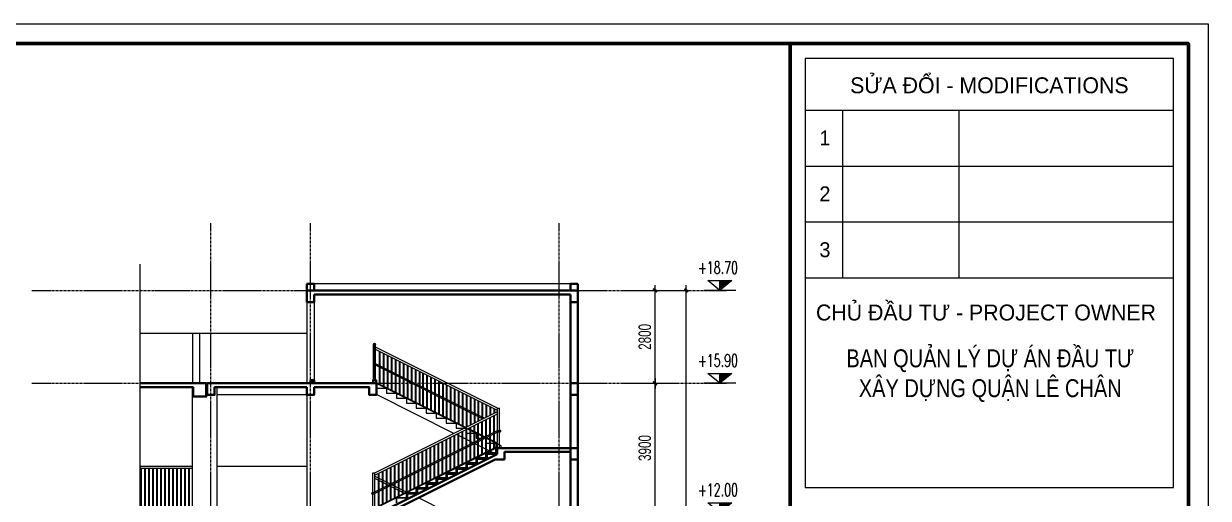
# Model space of a CAD drawing. Header units: millimetres. Extents: x 3174748 to 6019813, y -1021377 to -112338.
# Drawn here: x 3640705 to 3676414, y -271339 to -257033 of the extents above; entities that cross this region are included whole.
import ezdxf
from ezdxf.enums import TextEntityAlignment as Align
from ezdxf.xclip import XClip

# ---------------------------------------------------------------- set-up
doc = ezdxf.new("R2010")
doc.units = ezdxf.units.MM
doc.header["$LTSCALE"] = 60
doc.header["$MEASUREMENT"] = 0
doc.header["$XCLIPFRAME"] = 0
doc.linetypes.add('CENTER', pattern=[2, 1.25, -0.25, 0.25, -0.25])
doc.linetypes.add('HIDDEN', pattern=[0.375, 0.25, -0.125])
doc.layers.get('DEFPOINTS').update_dxf_attribs({"lineweight": 0})
for name, color, linetype, lineweight in [('08. Net Text', 3, 'Continuous', 13), ('cat1', 30, 'Continuous', 40), ('cat2', 22, 'Continuous', 30), ('dim', 144, 'Continuous', 13), ('hatch1', 136, 'Continuous', 9), ('Khungten_LCDI', 7, 'Continuous', 5), ('LC Dim', 8, 'Continuous', 18), ('LC Text1', 3, 'Continuous', 20), ('LC Text2', 7, 'Continuous', 25), ('manh1', 67, 'Continuous', 13), ('manh2', 155, 'Continuous', 9), ('thay1', 63, 'Continuous', 18), ('thay2', 151, 'Continuous', 15), ('truc', 76, 'CENTER', 9)]:
    doc.layers.add(name, color=color, linetype=linetype, lineweight=lineweight)
doc.styles.add('HOATBIF', font='hoatbif.shx', dxfattribs={"width": 0.7})
doc.styles.add('Khungten', font='VHAVAN.TTF', dxfattribs={"width": 0.9, "height": 5000})
doc.styles.add('T1', font='Vnsimli.shx', dxfattribs={"width": 0.8})
doc.styles.add('Text Khung Ten', font='VHAVAN.TTF')
doc.styles.add('Title', font='VHBLACK.TTF', dxfattribs={"width": 0.8})
doc.dimstyles.new('1-150', dxfattribs={"dimscale": 150, "dimtxt": 2.5, "dimasz": 0.35, "dimexe": 0.5, "dimexo": 0, "dimgap": 0.8, "dimtad": 1, "dimdec": 0, "dimzin": 0, "dimdsep": 46, "dimtxsty": 'HOATBIF', "dimblk1": 'DOT', "dimblk2": 'DOT', "dimsah": 1, "dimcen": -1, "dimdle": 1, "dimclrd": 256, "dimclre": 256, "dimclrt": 4, "dimadec": 3, "dimazin": 2, "dimtfac": 0.333333, "dimtdec": 0, "dimtix": 1, "dimtmove": 2, "dimatfit": 3, "dimldrblk": 'DOT', "dimfxl": 1, "dimtvp": 0.833333, "dimtolj": 1, "dimtzin": 0, "dimarcsym": 0})

# ---------------------------------------------------------------- blocks, each defined once
blk = doc.blocks.new('lcdi fix H')
at = {"layer": 'DEFPOINTS', "lineweight": 0}
blk.add_lwpolyline([(-1200, -14850), (-1200, 14850), (40800, 14850), (40800, -14850)], close=True, dxfattribs=at)
at = {"layer": 'Khungten_LCDI', "color": 5, "lineweight": 60}
blk.add_line((36600, 14650), (36600, -14650), dxfattribs=at)
at = {"layer": 'Khungten_LCDI', "color": 5, "lineweight": 25}
blk.add_line((40600, -14650), (40600, 14650), dxfattribs=at)
at = {"layer": 'Khungten_LCDI', "color": 9, "lineweight": 15}
for p, q in [((36750, 13981), (40450, 13981)), ((37123, 13981), (37123, 12297)), ((38293, 13981), (38293, 12297)), ((36750, 13420), (40450, 13420)), ((36750, 12858), (40450, 12858)), ((36750, 12297), (40450, 12297))]:
    blk.add_line(p, q, dxfattribs=at)
at = {"layer": 'Khungten_LCDI', "color": 5, "lineweight": 60}
blk.add_lwpolyline([(0, -14650), (0, 14650), (40600, 14650), (40600, -14650)], close=True, dxfattribs=at)
at = {"layer": 'Khungten_LCDI', "color": 9, "lineweight": 15}
blk.add_lwpolyline([(36750, 10190), (40450, 10190), (40450, 14500), (36750, 14500)], close=True, dxfattribs=at)
at = {"color": 7, "style": 'Khungten'}
for s, p in [('söa ®æi - modifications', (38600, 14151)), ('chñ ®Çu t\xad - project owner', (38566, 11868))]:
    blk.add_text(s, height=160, dxfattribs=at).set_placement(p, align=Align.CENTER)
at = {"color": 4, "insert": (38609, 11313), "char_height": 180, "width": 3619.87, "attachment_point": 5, "style": 'Khungten'}
blk.add_mtext('{\\f.VnArialH|b0|i0|c0|p34;\\W0.8;ban qu¶n lý dù ¸n ®Çu t\xad \\Px©y dùng quËn lª ch©n}', dxfattribs=at)
at = {"color": 7, "style": 'Khungten', "width": 0.8}
for tag, p in [('REVISION', (39499, -10746)), ('NGAYHT', (39546, -11609))]:
    blk.add_attdef(tag, text='', height=200, dxfattribs=at).set_placement(p, align=Align.CENTER)
at = {"layer": '08. Net Text', "color": 7, "style": 'Text Khung Ten'}
blk.add_text('1', height=150, dxfattribs=at).set_placement((36892, 13627))
at = {"layer": '08. Net Text', "color": 7, "ltscale": 2, "style": 'Text Khung Ten'}
for s, p in [('2', (36892, 13065)), ('3', (36892, 12504))]:
    blk.add_text(s, height=150, dxfattribs=at).set_placement(p)
at = {"layer": 'LC Text1', "style": 'Title', "width": 3.882085}
for tag, p, p2 in [('TENBANVE1', (36913, -8886), (40339, -8886)), ('TENBANVE2', (36913, -9562), (40339, -9562))]:
    blk.add_attdef(tag, text='', height=250, dxfattribs=at).set_placement(p, p2, align=Align.FIT)
at = {"layer": 'LC Text1', "style": 'Title', "width": 0.7}
blk.add_attdef('SOBANVE', text='', height=250, dxfattribs=at).set_placement((39562, -13896), align=Align.CENTER)
blk = doc.blocks.new('A$C0F0C530D')
at = {"layer": 'hatch1'}
h = blk.add_hatch(dxfattribs=at)
h.set_pattern_fill('BTCT', color=256, scale=20)
h.set_pattern_definition([(50, (-247291.72, 96718.81), (143.452037, -12.550427), [15, -165]), (355, (-247291.72, 96718.81), (-27.75027, 150.43843), [12, -132]), (100.4514, (-247279.77, 96717.77), (115.701876, 137.88791), [12.74804, -140.22842]), (46.1842, (-247291.72, 96758.81), (213.44821, -33.1038), [22.5, -247.5]), (96.6356, (-247273.93, 96756.05), (186.93254, 194.82357), [19.12206, -210.3426]), (351.1842, (-247291.72, 96758.81), (186.93239, 194.82372), [18, -198]), (21, (-247271.72, 96748.81), (119.38141, -80.52378), [15, -165]), (326, (-247271.72, 96748.81), (48.66307, 145.03001), [12, -132]), (71.4514, (-247261.77, 96742.1), (168.044526, 64.5061), [12.74804, -140.22842]), (37.5, (-247291.72, 96718.813), (2.431971, 66.578771), [0, -130.4, 0, -134, 0, -132.5]), (7.5, (-247291.72, 96718.81), (52.613907, 78.882342), [0, -76.4, 0, -127.4, 0, -50.5]), (327.5, (-247336.32, 96718.813), (106.764487, -4.510974), [0, -50, 0, -156, 0, -207]), (317.5, (-247356.32, 96718.81), (116.637234, 20.020996), [0, -65, 0, -103.6, 0, -147]), (45, (-247291.72, 96718.81), (-53.033009, 53.033009), []), (45, (-247256.365, 96718.81), (-53.033009, 53.033009), [])])
h.paths.add_polyline_path([(110, 100), (0, 100), (0, 0), (110, 0)])
at = {"layer": 'cat1'}
blk.add_lwpolyline([(0, 0), (110, 0), (110, 100), (0, 100)], close=True, dxfattribs=at)
blk = doc.blocks.new('Caodo1')
at = {"layer": 'LC Text1'}
blk.add_hatch(color=4, dxfattribs=at).paths.add_polyline_path([(0, 200), (0, 0), (243, 200)])
at = {"layer": 'LC Text1', "color": 4}
for p, q in [((324, 0), (-324, 0)), ((0, 0), (0, 200))]:
    blk.add_line(p, q, dxfattribs=at)
blk.add_lwpolyline([(-243, 200), (243, 200), (0, 0), (0, 0)], close=True, dxfattribs=at)
at = {"layer": 'LC Text1', "color": 4, "style": 'T1', "width": 0.8}
blk.add_attdef('%%P0,00', text='', height=250, dxfattribs=at).set_placement((-39, 460), align=Align.MIDDLE_CENTER)
blk = doc.blocks.new('*U62')
at = {"layer": 'manh2'}
for p, q in [((-10, 610), (-10, -610)), ((10, 610), (10, -610))]:
    blk.add_line(p, q, dxfattribs=at)
blk = doc.blocks.new('*U63')
at = {"layer": 'thay1', "color": 0, "linetype": 'ByBlock', "lineweight": -2, "transparency": 16777216}
for p in [(0, 0), (120, 0), (240, 0), (360, 0), (480, 0), (600, 0), (720, 0), (840, 0), (960, 0), (1080, 0), (1200, 0), (1320, 0), (1440, 0), (1560, 0), (1680, 0), (1800, 0)]:
    blk.add_blockref('*U62', p, dxfattribs=at)
blk = doc.blocks.new('*U64')
at = {"layer": 'manh2'}
for p, q in [((-10, 610), (-10, -610)), ((10, 610), (10, -610))]:
    blk.add_line(p, q, dxfattribs=at)
blk = doc.blocks.new('*U65')
at = {"layer": 'thay1', "color": 0, "linetype": 'ByBlock', "lineweight": -2, "transparency": 16777216}
for p in [(0, 0), (120, 0), (240, 0), (360, 0), (480, 0), (600, 0), (720, 0), (840, 0), (960, 0), (1080, 0), (1200, 0), (1320, 0), (1440, 0), (1560, 0), (1680, 0), (1800, 0)]:
    blk.add_blockref('*U64', p, dxfattribs=at)
blk = doc.blocks.new('*U66')
at = {"layer": 'manh2'}
for p, q in [((-10, 610), (-10, -610)), ((10, 610), (10, -610))]:
    blk.add_line(p, q, dxfattribs=at)
blk = doc.blocks.new('*U67')
at = {"layer": 'thay1', "color": 0, "linetype": 'ByBlock', "lineweight": -2, "transparency": 16777216}
for p in [(0, 0), (120, 0), (240, 0), (360, 0), (480, 0), (600, 0), (720, 0), (840, 0), (960, 0), (1080, 0), (1200, 0), (1320, 0), (1440, 0)]:
    blk.add_blockref('*U66', p, dxfattribs=at)
blk = doc.blocks.new('A$C10AB3DFB')
at = {"layer": 'manh2'}
blk.add_line((5730, 620), (0, 620), dxfattribs=at)
at = {"layer": 'thay1'}
for p, q in [((0, 600), (5730, 600)), ((0, 0), (5730, 0))]:
    blk.add_line(p, q, dxfattribs=at)
at = {"layer": 'thay2'}
for p, q in [((5730, 1900), (0, 1900)), ((5730, 1840), (0, 1840)), ((2020, 620), (2020, 1840)), ((2080, 620), (2080, 1840)), ((3740, 620), (3740, 1840)), ((3800, 620), (3800, 1840))]:
    blk.add_line(p, q, dxfattribs=at)
at = {"layer": 'thay1'}
for name, p in [('*U63', (110, 1230)), ('*U67', (2190, 1230)), ('*U65', (3910, 1230))]:
    blk.add_blockref(name, p, dxfattribs=at)
blk = doc.blocks.new('A$C343C5123')
at = {"layer": 'truc'}
for p, q in [((3344, 0), (3344, 26899)), ((6343, 0), (6343, 26899)), ((13843, 0), (13843, 26899)), ((-2053, 24868), (18889, 24868)), ((-2053, 22068), (18889, 22068)), ((-2053, 18168), (18889, 18168)), ((-2053, 14268), (18889, 14268)), ((-2053, 10368), (18889, 10368)), ((-2053, 6168), (18889, 6168))]:
    blk.add_line(p, q, dxfattribs=at)
blk = doc.blocks.new('DOT')
at = {"layer": 'LC Dim'}
blk.add_line((-3, 0), (3, 0), dxfattribs=at)
at = {"layer": 'LC Dim', "color": 4}
blk.add_line((-1, -1), (1, 1), dxfattribs=at)
blk.add_lwpolyline([(0.5, 1), (-1, -0.5), (-0.5, -1), (1, 0.5)], close=True, dxfattribs=at)
blk = doc.blocks.new('*D125')
at = {"layer": 'DEFPOINTS', "color": 0, "transparency": 16777216}
for p in [(3658760, -267873), (3659737, -267873), (3658760, -271773)]:
    blk.add_point(p, dxfattribs=at)
at = {"layer": 'dim', "lineweight": -2, "transparency": 16777216}
for p, q in [((3658760, -267873), (3659812, -267873)), ((3659737, -271721), (3659737, -267926)), ((3658760, -271773), (3659812, -271773))]:
    blk.add_line(p, q, dxfattribs=at)
at = {"layer": 'dim', "lineweight": -2, "transparency": 16777216, "xscale": 52.5, "yscale": 52.5, "zscale": 52.5}
for p, rotation in [((3659737, -267873), 90), ((3659737, -271773), 270)]:
    blk.add_blockref('DOT', p, dxfattribs=dict(at, rotation=rotation))
at = {"layer": 'dim', "color": 4, "transparency": 16777216, "insert": (3659429, -269823), "char_height": 375, "attachment_point": 5, "rotation": 90, "style": 'HOATBIF'}
blk.add_mtext('\\A1;3900', dxfattribs=at)
blk = doc.blocks.new('*D126')
at = {"layer": 'DEFPOINTS', "color": 0, "transparency": 16777216}
for p in [(3658760, -265073), (3659737, -265073), (3658760, -267873)]:
    blk.add_point(p, dxfattribs=at)
at = {"layer": 'dim', "lineweight": -2, "transparency": 16777216}
for p, q in [((3658760, -265073), (3659812, -265073)), ((3659737, -267821), (3659737, -265126)), ((3658760, -267873), (3659812, -267873))]:
    blk.add_line(p, q, dxfattribs=at)
at = {"layer": 'dim', "lineweight": -2, "transparency": 16777216, "xscale": 52.5, "yscale": 52.5, "zscale": 52.5}
for p, rotation in [((3659737, -265073), 90), ((3659737, -267873), 270)]:
    blk.add_blockref('DOT', p, dxfattribs=dict(at, rotation=rotation))
at = {"layer": 'dim', "color": 4, "transparency": 16777216, "insert": (3659429, -266473), "char_height": 375, "attachment_point": 5, "rotation": 90, "style": 'HOATBIF'}
blk.add_mtext('\\A1;2800', dxfattribs=at)
blk = doc.blocks.new('*D127')
at = {"layer": 'DEFPOINTS', "color": 0, "transparency": 16777216}
for p in [(3658760, -265073), (3660674, -265073), (3658760, -284223)]:
    blk.add_point(p, dxfattribs=at)
at = {"layer": 'dim', "lineweight": -2, "transparency": 16777216}
for p, q in [((3658760, -265073), (3660749, -265073)), ((3660674, -284171), (3660674, -265126)), ((3658760, -284223), (3660749, -284223))]:
    blk.add_line(p, q, dxfattribs=at)
at = {"layer": 'dim', "lineweight": -2, "transparency": 16777216, "xscale": 52.5, "yscale": 52.5, "zscale": 52.5}
for p, rotation in [((3660674, -265073), 90), ((3660674, -284223), 270)]:
    blk.add_blockref('DOT', p, dxfattribs=dict(at, rotation=rotation))
at = {"layer": 'dim', "color": 4, "transparency": 16777216, "insert": (3660367, -274648), "char_height": 375, "attachment_point": 5, "rotation": 90, "style": 'HOATBIF'}
blk.add_mtext('\\A1;19150', dxfattribs=at)

msp = doc.modelspace()

# ---------------------------------------------------------------- hatches: boundary and pattern name
at = {"layer": 'hatch1'}
h = msp.add_hatch(dxfattribs=at)
h.set_pattern_fill('BHAI3', color=256, scale=50, angle=45, pattern_type=2)
h.set_pattern_definition([(45, (3199813.157, -214086.824), (-35.355339, 35.355339), [50])])
h.paths.add_polyline_path([(3651339.7, -267773.4), (3651229.7, -267773.4), (3651229.7, -267873.4), (3651339.7, -267873.4)])

# ---------------------------------------------------------------- linework, layer by layer
at = {"layer": 'cat1'}
for p, q in [((3649459.7, -264873.4), (3649239.7, -264873.4)), ((3649239.7, -265423.4), (3649239.7, -264873.4)), ((3649459.7, -265073.4), (3649459.7, -264873.4)), ((3657189.7, -264873.4), (3657189.7, -265073.4)), ((3657409.7, -264873.4), (3657189.7, -264873.4)), ((3657409.7, -264873.4), (3657409.7, -284917.7)), ((3657409.7, -265073.4), (3649239.7, -265073.4)), ((3657189.7, -265193.4), (3649459.7, -265193.4)), ((3649459.7, -265423.4), (3649459.7, -265193.4)), ((3657189.7, -265193.4), (3657189.7, -277623.4)), ((3649459.7, -265423.4), (3649239.7, -265423.4)), ((3657409.7, -265423.4), (3657189.7, -265423.4)), ((3654939.7, -269823.4), (3657409.7, -269823.4)), ((3654974.7, -269823.4), (3654974.7, -270008.4)), ((3655194.7, -269943.4), (3657189.7, -269943.4)), ((3655194.7, -269943.4), (3655194.7, -270173.4)), ((3651339.7, -271960.1), (3654913, -270173.4)), ((3651444.7, -271773.4), (3654974.7, -270008.4)), ((3654913, -270173.4), (3655194.7, -270173.4)), ((3657189.7, -270173.4), (3657409.7, -270173.4))]:
    msp.add_line(p, q, dxfattribs=at)
msp.add_lwpolyline([(3644205.1, -267993.4), (3645810.4, -267993.4), (3645810.4, -268273.4), (3646210.4, -268273.4), (3646210.4, -267873.4), (3644205.1, -267873.4)], dxfattribs=at)
for points in [[(3649459.7, -267993.4), (3651119.7, -267993.4), (3651119.7, -268223.4), (3651339.7, -268223.4), (3651339.7, -267993.4), (3651339.7, -267873.4), (3646240.4, -267873.4), (3646240.4, -268223.4), (3646460.4, -268223.4), (3646460.4, -267993.4), (3649239.7, -267993.4), (3649239.7, -268223.4), (3649459.7, -268223.4)], [(3657409.7, -267873.4), (3657189.7, -267873.4), (3657189.7, -268223.4), (3657409.7, -268223.4)]]:
    msp.add_lwpolyline(points, close=True, dxfattribs=at)
at = {"layer": 'cat2'}
for points in [[(3651229.7, -267873.4), (3651339.7, -267873.4), (3651339.7, -267773.4), (3651229.7, -267773.4)], [(3651269.7, -267773.4), (3651289.7, -267773.4), (3651289.7, -267753.4), (3651269.7, -267753.4)]]:
    msp.add_lwpolyline(points, close=True, dxfattribs=at)
for points in [[(3651939.7, -271473.4), (3651939.7, -271323.4), (3652239.7, -271323.4), (3652239.7, -271173.4), (3652539.7, -271173.4), (3652539.7, -271023.4), (3652839.7, -271023.4), (3652839.7, -270873.4), (3653139.7, -270873.4), (3653139.7, -270723.4), (3653439.7, -270723.4), (3653439.7, -270573.4), (3653739.7, -270573.4), (3653739.7, -270423.4), (3654039.7, -270423.4), (3654039.7, -270273.4), (3654339.7, -270273.4), (3654339.7, -270123.4), (3654639.7, -270123.4), (3654639.7, -269973.4), (3654939.7, -269973.4), (3654939.7, -269823.4)], [(3652274.7, -271358.4), (3652274.7, -271208.4), (3652574.7, -271208.4), (3652574.7, -271058.4), (3652874.7, -271058.4), (3652874.7, -270908.4), (3653174.7, -270908.4), (3653174.7, -270758.4), (3653474.7, -270758.4), (3653474.7, -270608.4), (3653774.7, -270608.4), (3653774.7, -270458.4), (3654074.7, -270458.4), (3654074.7, -270308.4), (3654374.7, -270308.4), (3654374.7, -270158.4), (3654674.7, -270158.4), (3654674.7, -270008.4), (3654974.7, -270008.4), (3654974.7, -269823.4)]]:
    msp.add_lwpolyline(points, dxfattribs=at)
msp.add_circle((3651279.7, -266703.4), 30, dxfattribs=at)
at = {"layer": 'hatch1', "linetype": 'HIDDEN'}
for p, q in [((3655094.7, -269755.6), (3654030.3, -269223.4)), ((3654989.7, -269680.7), (3654099.4, -269235.6)), ((3654859.5, -269973.4), (3653741.7, -269414.5)), ((3652265.9, -271161.5), (3651289.7, -270673.4)), ((3652198.8, -271195.1), (3651289.7, -270740.5))]:
    msp.add_line(p, q, dxfattribs=at)
msp.add_lwpolyline([(3651339.7, -268023.4), (3651639.7, -268023.4), (3651639.7, -268173.4), (3651939.7, -268173.4), (3651939.7, -268323.4), (3652239.7, -268323.4), (3652239.7, -268473.4), (3652539.7, -268473.4), (3652539.7, -268623.4), (3652839.7, -268623.4), (3652839.7, -268773.4), (3653139.7, -268773.4), (3653139.7, -268923.4), (3653439.7, -268923.4), (3653439.7, -269073.4), (3653739.7, -269073.4), (3653739.7, -269223.4), (3654039.7, -269223.4), (3654039.7, -269373.4), (3654339.7, -269373.4), (3654339.7, -269523.4), (3654639.7, -269523.4), (3654639.7, -269673.4), (3654939.7, -269673.4), (3654939.7, -269823.4)], dxfattribs=at)
at = {"layer": 'manh1'}
msp.add_line((3646539.7, -270373.4), (3649239.7, -270373.4), dxfattribs=at)
at = {"layer": 'manh2'}
for p, q in [((3651269.7, -266733.4), (3651269.7, -267773.4)), ((3651289.7, -266733.4), (3651289.7, -267773.4)), ((3651421.6, -266906.5), (3651421.6, -267896.7)), ((3651441.6, -266916.5), (3651441.6, -267906.7)), ((3651541.6, -266966.5), (3651541.6, -267956.7)), ((3651561.6, -266976.5), (3651561.6, -267966.7)), ((3651661.6, -267026.5), (3651661.6, -268016.7)), ((3651681.6, -267036.5), (3651681.6, -268026.7)), ((3651781.6, -267086.5), (3651781.6, -268076.7)), ((3651801.6, -267096.5), (3651801.6, -268086.7)), ((3654584.7, -268923.4), (3651309.7, -267285.9)), ((3654539.9, -268945.8), (3651309.7, -267330.6)), ((3651901.6, -267146.5), (3651901.6, -268136.7)), ((3651921.6, -267156.5), (3651921.6, -268146.7)), ((3652021.6, -267206.5), (3652021.6, -268196.7)), ((3652041.6, -267216.5), (3652041.6, -268206.7)), ((3652141.6, -267266.5), (3652141.6, -268256.7)), ((3652161.6, -267276.5), (3652161.6, -268266.7)), ((3652261.6, -267326.5), (3652261.6, -268316.7)), ((3652281.6, -267336.5), (3652281.6, -268326.7)), ((3652381.6, -267386.5), (3652381.6, -268376.7)), ((3652401.6, -267396.5), (3652401.6, -268386.7)), ((3652501.6, -267446.5), (3652501.6, -268436.7)), ((3652521.6, -267456.5), (3652521.6, -268446.7)), ((3652621.6, -267506.5), (3652621.6, -268496.7)), ((3652641.6, -267516.5), (3652641.6, -268506.7)), ((3652730.6, -267561), (3652730.6, -268551.2)), ((3652750.6, -267571), (3652750.6, -268561.2)), ((3652850.6, -267621), (3652850.6, -268611.2)), ((3652870.6, -267631), (3652870.6, -268621.2)), ((3652970.6, -267681), (3652970.6, -268671.2)), ((3652990.6, -267691), (3652990.6, -268681.2)), ((3653090.6, -267741), (3653090.6, -268731.2)), ((3653110.6, -267751), (3653110.6, -268741.2)), ((3653210.6, -267801), (3653210.6, -268791.2)), ((3653230.6, -267811), (3653230.6, -268801.2)), ((3654032.4, -269202.1), (3651339.7, -267855.7)), ((3653330.6, -267861), (3653330.6, -268851.2)), ((3653350.6, -267871), (3653350.6, -268861.2)), ((3653439.7, -267915.5), (3653439.7, -268905.7)), ((3653459.7, -267925.5), (3653459.7, -268915.7)), ((3653559.7, -267975.5), (3653559.7, -268965.7)), ((3653579.7, -267985.5), (3653579.7, -268975.7)), ((3653679.7, -268035.5), (3653679.7, -269025.7)), ((3653699.7, -268045.5), (3653699.7, -269035.7)), ((3653799.7, -268095.5), (3653799.7, -269085.7)), ((3653819.7, -268105.5), (3653819.7, -269095.7)), ((3653919.7, -268155.5), (3653919.7, -269145.7)), ((3653939.7, -268165.5), (3653939.7, -269155.7)), ((3654039.7, -268215.5), (3654039.7, -269195.9)), ((3654059.7, -268225.5), (3654059.7, -269185.9)), ((3654159.7, -268275.5), (3654159.7, -269135.9)), ((3654179.7, -268285.5), (3654179.7, -269125.9)), ((3654279.7, -268335.5), (3654279.7, -269075.9)), ((3654299.7, -268345.5), (3654299.7, -269065.9)), ((3654399.7, -268395.8), (3654399.7, -269015.9)), ((3654419.7, -268405.8), (3654419.7, -269005.9)), ((3654519.7, -268455.5), (3654519.7, -268955.9)), ((3654539.7, -268465.5), (3654539.7, -268945.9)), ((3654639.7, -268515.5), (3654639.7, -268895.9)), ((3654659.7, -268525.5), (3654659.7, -268885.9)), ((3654759.7, -268575.5), (3654759.7, -268835.9)), ((3654779.7, -268585.5), (3654779.7, -268825.9)), ((3654879.7, -268635.5), (3654879.7, -268775.9)), ((3654879.7, -269832.3), (3654879.7, -268843)), ((3654899.7, -268645.5), (3654899.7, -268765.9)), ((3654899.7, -269822.3), (3654899.7, -268833)), ((3654159.7, -270192.3), (3654159.7, -269203)), ((3654179.7, -270182.3), (3654179.7, -269193)), ((3654279.7, -270132.3), (3654279.7, -269143)), ((3654299.7, -270122.3), (3654299.7, -269133)), ((3654399.7, -270072.3), (3654399.7, -269083)), ((3654419.7, -270062.3), (3654419.7, -269073)), ((3654519.7, -270012.3), (3654519.7, -269023)), ((3654539.7, -270002.3), (3654539.7, -269013)), ((3654639.7, -269952.3), (3654639.7, -268963)), ((3654659.7, -269942.3), (3654659.7, -268953)), ((3654759.7, -269892.3), (3654759.7, -268903)), ((3654779.7, -269882.3), (3654779.7, -268893)), ((3653439.7, -270552.3), (3653439.7, -269563)), ((3653459.7, -270542.3), (3653459.7, -269553)), ((3653559.7, -270492.3), (3653559.7, -269503)), ((3653579.7, -270482.3), (3653579.7, -269493)), ((3653679.7, -270432.3), (3653679.7, -269443)), ((3653699.7, -270422.3), (3653699.7, -269433)), ((3653799.7, -270372.3), (3653799.7, -269383)), ((3653819.7, -270362.3), (3653819.7, -269373)), ((3653919.7, -270312.3), (3653919.7, -269323)), ((3653939.7, -270302.3), (3653939.7, -269313)), ((3654039.7, -270252.3), (3654039.7, -269263)), ((3654059.7, -270242.3), (3654059.7, -269253)), ((3651289.7, -271627.3), (3654939.7, -269802.3)), ((3652719.7, -270912.3), (3652719.7, -269923)), ((3652739.7, -270902.3), (3652739.7, -269913)), ((3652839.7, -270852.3), (3652839.7, -269863)), ((3652859.7, -270842.3), (3652859.7, -269853)), ((3652959.7, -270792.3), (3652959.7, -269803)), ((3652979.7, -270782.3), (3652979.7, -269793)), ((3653079.7, -270732.3), (3653079.7, -269743)), ((3653099.7, -270722.3), (3653099.7, -269733)), ((3653199.7, -270672.3), (3653199.7, -269683)), ((3653219.7, -270662.3), (3653219.7, -269673)), ((3653319.7, -270612.3), (3653319.7, -269623)), ((3653339.7, -270602.3), (3653339.7, -269613)), ((3651999.7, -271272.3), (3651999.7, -270283)), ((3652019.7, -271262.3), (3652019.7, -270273)), ((3652119.7, -271212.3), (3652119.7, -270223)), ((3652139.7, -271202.3), (3652139.7, -270213)), ((3652239.7, -271152.3), (3652239.7, -270163)), ((3652259.7, -271142.3), (3652259.7, -270153)), ((3652359.7, -271092.3), (3652359.7, -270103)), ((3652379.7, -271082.3), (3652379.7, -270093)), ((3652479.7, -271032.3), (3652479.7, -270043)), ((3652499.7, -271022.3), (3652499.7, -270033)), ((3652599.7, -270972.3), (3652599.7, -269983)), ((3652619.7, -270962.3), (3652619.7, -269973)), ((3651399.7, -271572.3), (3651399.7, -270583)), ((3651419.7, -271562.3), (3651419.7, -270573)), ((3651519.7, -271512.3), (3651519.7, -270523)), ((3651539.7, -271502.3), (3651539.7, -270513)), ((3651639.7, -271452.3), (3651639.7, -270463)), ((3651659.7, -271442.3), (3651659.7, -270453)), ((3651759.7, -271392.3), (3651759.7, -270403)), ((3651779.7, -271382.3), (3651779.7, -270393)), ((3651879.7, -271332.3), (3651879.7, -270343)), ((3651899.7, -271322.3), (3651899.7, -270333))]:
    msp.add_line(p, q, dxfattribs=at)
at = {"layer": 'manh2', "linetype": 'Continuous'}
msp.add_lwpolyline([(3644205.1, -264279.9), (3644205.1, -273558.8), (3643896, -273671.3), (3644514.1, -273896.3), (3644205.1, -274008.8), (3644205.1, -284917.7)], dxfattribs=at)
at = {"layer": 'thay1'}
for p, q in [((3657189.7, -264873.4), (3649459.7, -264873.4)), ((3649239.7, -265423.4), (3649239.7, -267873.4)), ((3649459.7, -265423.4), (3649459.7, -267873.4)), ((3649239.7, -266373.4), (3644205.1, -266373.4)), ((3645789.7, -266373.4), (3645789.7, -267873.4)), ((3645789.7, -266373.4), (3645789.7, -267873.4)), ((3646009.7, -266373.4), (3646009.7, -267873.4)), ((3646009.7, -266373.4), (3646009.7, -267873.4)), ((3651249.7, -267773.4), (3651249.7, -266703.4)), ((3651309.7, -267773.4), (3651309.7, -266703.4)), ((3645789.7, -283773.4), (3645789.7, -267993.4)), ((3646539.7, -271773.4), (3646539.7, -267993.4)), ((3654010, -269213.3), (3651339.7, -267878.1)), ((3649239.7, -268223.4), (3646539.7, -268223.4)), ((3649239.7, -268223.4), (3649239.7, -271773.4)), ((3653674.6, -269381), (3651339.7, -268213.5)), ((3651289.7, -271649.7), (3654939.7, -269824.7)), ((3655094.7, -269823.4), (3655094.7, -269755.6))]:
    msp.add_line(p, q, dxfattribs=at)
at = {"layer": 'thay2'}
for p, q in [((3654989.7, -268623.4), (3651289.7, -266773.4)), ((3654989.7, -268690.5), (3651289.7, -266840.5)), ((3651289.7, -270573.4), (3654989.7, -268723.4)), ((3651289.7, -270640.5), (3654989.7, -268790.5)), ((3654989.7, -269823.4), (3654989.7, -268623.4)), ((3654989.7, -268623.4), (3655049.7, -268623.4)), ((3655049.7, -269823.4), (3655049.7, -268623.4)), ((3651229.7, -271173.4), (3654989.7, -269293.4)), ((3651239.1, -271213.4), (3654999.1, -269333.4)), ((3654989.7, -269293.4), (3655069.7, -269293.4)), ((3654999.1, -269333.4), (3655069.7, -269333.4)), ((3651229.7, -271773.4), (3651229.7, -270573.4)), ((3651229.7, -270573.4), (3651289.7, -270573.4)), ((3651289.7, -271773.4), (3651289.7, -270573.4)), ((3651229.7, -271173.4), (3651209.7, -271173.4)), ((3651239.1, -271213.4), (3651209.7, -271213.4)), ((3654989.7, -272523.4), (3652601.3, -271329.3))]:
    msp.add_line(p, q, dxfattribs=at)
for centre, start, end in [((3655069.7, -269313.4), 270, 90), ((3651209.7, -271193.4), 90, 270)]:
    msp.add_arc(centre, 20, start, end, dxfattribs=at)

# ---------------------------------------------------------------- block references
at = {"layer": 'cat1'}
msp.add_blockref('A$C0F0C530D', (3649349.7, -267873.4), dxfattribs=at)
at = {"layer": 'LC Text1'}
ref = msp.add_blockref('Caodo1', (3661690.8, -265073.4), dxfattribs=dict(at, xscale=1.5, yscale=1.5, zscale=1.5))
ref.add_attrib('%%P0,00', '+18.70', dxfattribs={"layer": 'LC Text2', "height": 375, "style": 'T1', "width": 0.65}).set_placement((3661632.2, -264384.2), align=Align.MIDDLE_CENTER)
ref = msp.add_blockref('Caodo1', (3661690.8, -267873.4), dxfattribs=dict(at, xscale=1.5, yscale=1.5, zscale=1.5))
ref.add_attrib('%%P0,00', '+15.90', dxfattribs={"layer": 'LC Text2', "height": 375, "style": 'T1', "width": 0.65}).set_placement((3661632.2, -267184.2), align=Align.MIDDLE_CENTER)
ref = msp.add_blockref('Caodo1', (3661690.8, -271773.4), dxfattribs=dict(at, xscale=1.5, yscale=1.5, zscale=1.5))
ref.add_attrib('%%P0,00', '+12.00', dxfattribs={"layer": 'LC Text2', "height": 375, "style": 'T1', "width": 0.65}).set_placement((3661632.2, -271084.2), align=Align.MIDDLE_CENTER)
at = {"layer": 'thay1', "ltscale": 2, "xscale": 3.000002513308824, "yscale": 3.000002513308824, "zscale": 3.000002513308824}
msp.add_blockref('lcdi fix H', (3554014, -301582.7), dxfattribs=at)
at = {"layer": 'thay1'}
ref = msp.add_blockref('A$C10AB3DFB', (3645789.7, -272273.4), dxfattribs=dict(at, xscale=-1))
XClip(ref).set_block_clipping_path([(0.0013088254, 0.0007707944), (1584.6166143331, 2073.5346817616)])
at = {"layer": 'truc'}
msp.add_blockref('A$C343C5123', (3643006.4, -289941.4), dxfattribs=at)

# ---------------------------------------------------------------- dimensions: what is measured, and where the dimension line sits
at = {"layer": 'dim'}
for base, p1, p2, picture, middle in [((3659736.8, -265073.4), (3658759.9, -267873.4), (3658759.9, -265073.4), '*D126', (3659429.3, -266473.4)), ((3660674.3, -265073.4), (3658759.9, -284223.4), (3658759.9, -265073.4), '*D127', (3660366.8, -274648.4)), ((3659736.8, -267873.4), (3658759.9, -271773.4), (3658759.9, -267873.4), '*D125', (3659429.3, -269823.4))]:
    dim = msp.add_linear_dim(base=base, p1=p1, p2=p2, angle=90, dimstyle='1-150', dxfattribs=at)
    dim.commit()
    dim.dimension.update_dxf_attribs({"geometry": picture, "text_midpoint": middle})

doc.saveas('drawing.dxf')
